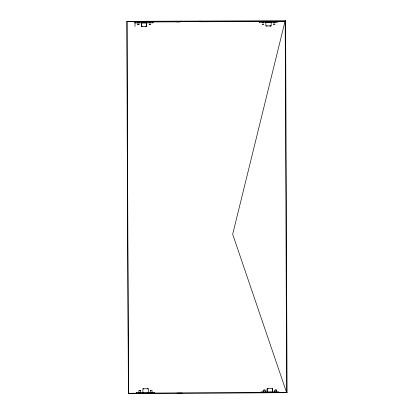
<?xml version="1.0" encoding="UTF-8"?>
<svg xmlns="http://www.w3.org/2000/svg" width="414" height="414" viewBox="0 0 414 414"><rect width="100%" height="100%" fill="white"/><g stroke="black" fill="none" stroke-linecap="round" stroke-linejoin="round"><path stroke-width="0.62" d="M176.488 21.864L180.256 21.849L180.323 21.135L180.628 21.135M285.023 21.326L232.678 234.262L286.638 392.648L287.068 392.679L285.593 21.44L285.179 20.7L285.525 20.721L285.593 21.44L200.216 21.766L200.138 21.057L199.827 21.057M145.381 26.429L146.732 26.429L146.716 22.868L141.365 22.889L141.381 26.444L142.732 26.444L141.469 26.449M266.114 25.958L270.652 25.937M266.233 22.403L270.823 22.382M269.83 25.942L270.839 25.937M266.373 22.397L265.819 22.403L265.835 25.958L267.185 25.953M141.459 22.894L141.779 22.889M273.411 22.372L274.632 22.366M146.406 21.983L145.914 21.983M146.302 22.873L146.566 22.868M266.238 21.512L267.165 21.507M146.577 26.429L145.402 26.434M137.577 22.02L138.804 22.014M150.499 21.968L150.163 21.968M137.577 22.905L139.244 22.899M263.573 21.523L263.237 21.523M270.777 22.382L271.17 22.382L271.18 25.937L270.109 25.937M137.588 24.685L138.581 24.68M149.107 21.973L150.618 21.968M149.107 22.858L150.618 22.853M262.176 21.528L263.692 21.523M262.181 22.418L263.692 22.413M149.118 24.638L150.629 24.633M262.191 24.193L263.702 24.188M141.961 21.999L141.671 21.999L142.716 21.999L141.945 21.999M270.751 21.492L270.347 21.497M273.726 21.481L273.318 21.487L274.187 21.481M138.985 24.68L138.597 24.68M150.36 24.633L149.288 24.638M263.433 24.188L262.357 24.193M143.078 392.348L142.82 392.353L142.98 388.798M143.601 388.793L143.068 388.793L147.865 388.772C148.698 388.353 148.714 392.876 147.767 392.332M267.692 391.861C266.807 392.529 266.383 387.395 268.055 388.301M272.008 388.285L272.34 388.285L272.345 392.094M138.918 392.72L138.907 390.588L139.787 390.583M140.693 392.715L140.688 390.583L139.171 390.588M150.292 392.679L150.287 390.542L150.934 390.542M150.287 390.542L152.062 390.537L152.073 392.669M263.366 392.234C261.529 389.222 266.942 389.129 265.146 392.224M274.741 391.654C273.188 389.357 278.053 389.295 276.521 391.649M149.278 21.973L150.178 21.968M262.347 21.528L262.807 21.523M263.252 21.523L262.792 21.523M273.939 21.481L274.632 21.476M274.627 24.141L273.328 24.152L275.077 24.141M272.345 391.841L272.464 391.841M145.899 21.983L145.381 21.989L146.437 21.983M269.814 21.497L270.368 21.497M143.384 388.793L143.146 388.793M147.353 388.777L148.134 388.777M151.954 392.317L151.633 392.317M150.546 392.322L150.743 392.322M274.999 391.83L275.181 391.83M139.032 393.253L139.352 393.253M143.234 393.238L143.622 393.238M147.757 393.222L147.374 393.222M150.411 393.212L150.732 393.207M177.037 393.109L182.088 393.083M263.49 392.767L263.806 392.762M264.712 392.762L265.022 392.762M267.698 392.751L268.07 392.746M271.822 392.736L272.2 392.731M274.87 392.72L275.186 392.72M287.068 392.679L128.392 393.295L127.181 128.009L126.932 21.347L285.525 20.721M135.026 26.475L134.938 21.316L134.943 22.025L180.256 21.849M135.124 22.915L135.124 22.025L135.124 22.915L152.968 22.848L152.901 21.958L152.968 22.848M259.578 22.423L259.573 21.533L259.578 22.423L277.416 22.361L277.416 21.471M141.909 26.444L146.204 26.429M267.848 388.306L267.537 388.306L272.603 388.285L272.619 391.841L272.298 391.841M148.062 388.772L147.886 388.777M263.625 390.097L264.023 390.097M264.468 390.097L265.136 390.091M275.005 390.055L275.403 390.05M275.848 390.05L276.516 390.045M140.02 390.583L140.688 390.583M136.573 392.374L136.641 393.269L136.573 392.374L154.417 392.306L154.422 393.196L154.417 392.306M261.032 392.772L261.027 391.882L278.87 391.82L278.808 392.705M128.392 393.295L286.638 392.648L285.184 21.347M126.932 21.347L285.593 21.44M266.87 21.507L267.149 21.507M270.088 21.497L270.891 21.492M274.617 21.476L275.067 21.476M137.458 22.02L139.239 22.009M274.622 22.366L275.072 22.366M137.464 22.905L137.733 22.905M137.469 24.685L139.249 24.68M267.258 388.306L267.677 388.306L267.542 392.115M141.65 26.444L141.64 22.635M285.665 40.003L285.681 40.282M146.442 22.615L146.458 26.429M127.02 21.352L128.48 393.3M138.944 392.368L139.368 392.363L138.944 392.368"/></g></svg>
